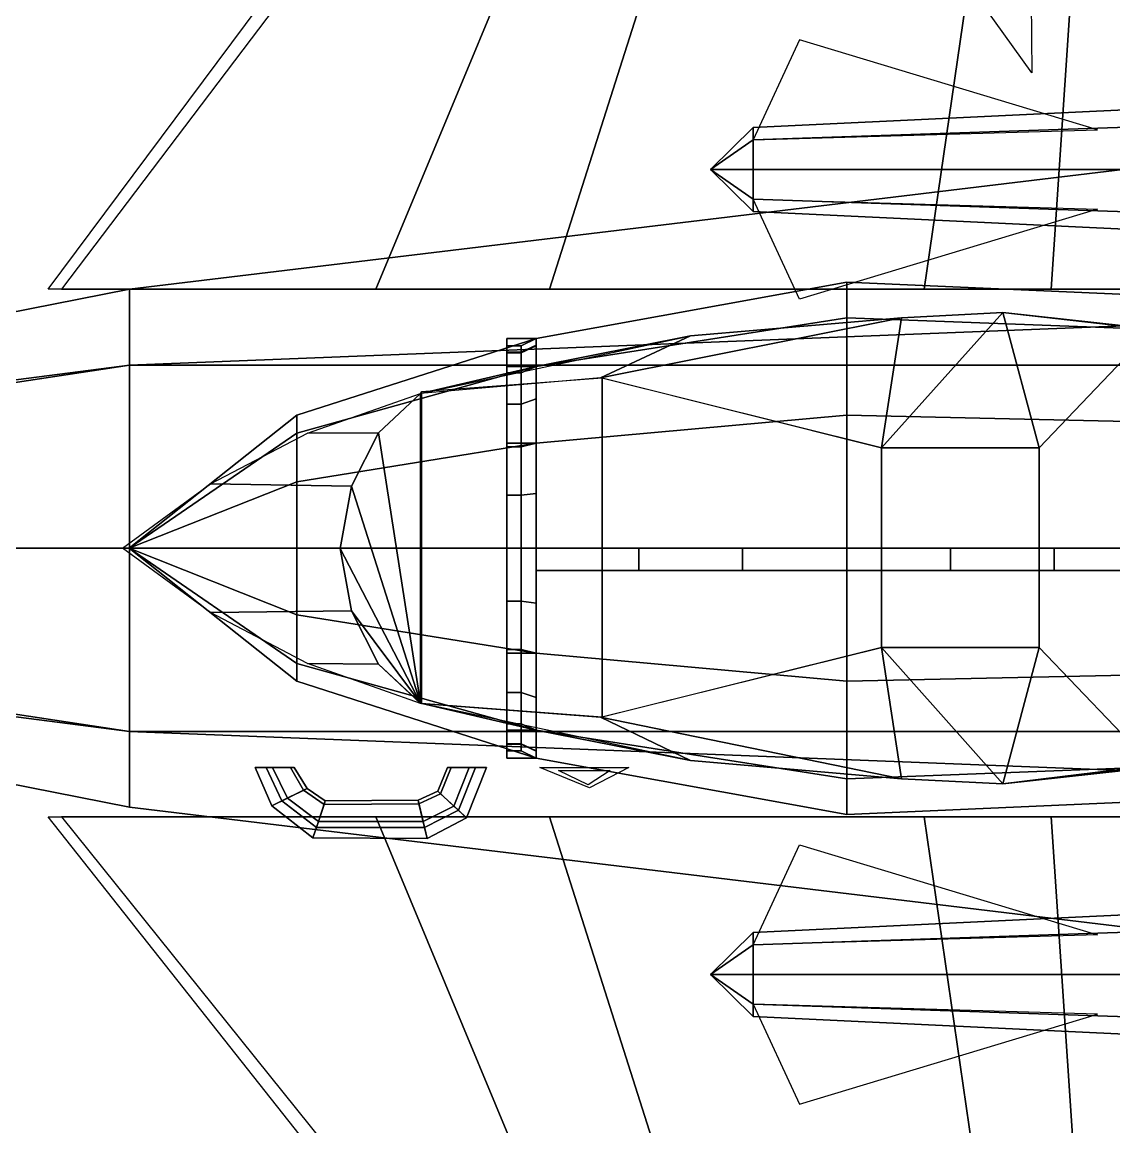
# Model space of a CAD drawing. Header units: metres. Extents: x -60 to 33, y -69 to 68.
# Drawn here: x -25.9 to 3.62, y -15.64 to 14.22 of the extents above; entities that cross this region are included whole.
import ezdxf

# ---------------------------------------------------------------- set-up
doc = ezdxf.new("R2010")
doc.units = ezdxf.units.M

msp = doc.modelspace()

# ---------------------------------------------------------------- linework, layer by layer
at = {"layer": 'AileD1', "color": 3}
for points in [[(-3.691443, 19.949081, 9.349729), (1.26452, 27.449999, 9.349729), (1.398465, 12.849999, 9.349729)], [(-11.637501, 7.000001, 9.6), (-25.193754, 7.000001, 6.8), (-14.892633, 20.82, 7.182653), (-7.444094, 20.199999, 8.795606)], [(1.918754, 7.000001, 10.799999), (-11.637501, 7.000001, 9.6), (-7.444094, 20.199999, 8.795606), (2.804428, 20.199999, 9.349729)], [(14.390508, 7.000001, 10), (1.918754, 7.000001, 10.799999), (2.804428, 20.199999, 9.349729), (12.233074, 20.199999, 8.980313)]]:
    msp.add_3dface(points, dxfattribs=at)
at = {"layer": 'AileD2', "color": 66}
for points in [[(-16.337002, 7.000001, 5.2), (-10.762189, 20.400002, 6.421602), (-14.37858, 20.800001, 7.159739), (-24.832254, 7.000001, 6.8)], [(-1.515498, 7.000001, 5), (0.432347, 20.400002, 6.329336), (-10.762189, 20.400002, 6.421602), (-16.337002, 7.000001, 5.2)], [(12.583006, 7.000001, 5.8), (11.080813, 20.400002, 6.698404), (0.432347, 20.400002, 6.329336), (-1.515498, 7.000001, 5)]]:
    msp.add_3dface(points, dxfattribs=at)
at = {"layer": 'AileG1', "color": 35}
for points in [[(-24.832254, -7.260001, 6.8), (-14.37858, -20.259996, 7.159739), (-10.762189, -20.66, 6.421602), (-16.337002, -7.260001, 5.2)], [(-16.337002, -7.260001, 5.2), (-10.762189, -20.66, 6.421602), (0.432347, -20.66, 6.329336), (-1.515498, -7.260001, 5)], [(-1.515498, -7.260001, 5), (0.432347, -20.66, 6.329336), (11.080813, -20.66, 6.698404), (12.583006, -7.260001, 5.8)]]:
    msp.add_3dface(points, dxfattribs=at)
at = {"layer": 'AileG2', "color": 31}
for points in [[(-7.444094, -20.459999, 8.795606), (-14.892633, -20.279995, 7.182653), (-25.193754, -7.260001, 6.8), (-11.637501, -7.260001, 9.6)], [(2.804428, -20.459999, 9.349729), (-7.444094, -20.459999, 8.795606), (-11.637501, -7.260001, 9.6), (1.918754, -7.260001, 10.799999)], [(12.233074, -20.459999, 8.980313), (2.804428, -20.459999, 9.349729), (1.918754, -7.260001, 10.799999), (14.390508, -7.260001, 10)]]:
    msp.add_3dface(points, dxfattribs=at)
at = {"layer": 'Cabine', "color": 9}
for points in [[(6.400001, 4.949748, 14.949748), (-23, 4.949748, 14.132447), (-23, 7.000001, 10), (6.400001, 10.540438, 10)], [(6.400001, 10.540438, 10), (-23, 7.000001, 10), (-23, 4.949748, 5.867552), (6.400001, 6.10824, 5.050252)], [(6.400001, 6.10824, 5.050252), (-23, 4.949748, 5.867552), (-23, 0, 4.155837), (6.400001, 0, 2.999999)], [(6.400001, 0, 17.000002), (-23, 0, 15.844164), (-23, 4.949748, 14.132447), (6.400001, 4.949748, 14.949748)], [(6.400001, -4.949749, 14.949748), (-23, -4.949748, 14.132447), (-23, 0, 15.844164), (6.400001, 0, 17.000002)], [(6.400001, 0, 2.999999), (-23, 0, 4.155837), (-23, -4.949748, 5.867552), (6.400001, -6.108241, 5.050252)], [(6.400001, -6.108241, 5.050252), (-23, -4.949748, 5.867552), (-23, -7.000001, 10), (6.400001, -10.540438, 10)], [(6.400001, -10.540438, 10), (-23, -7.000001, 10), (-23, -4.949748, 14.132447), (6.400001, -4.949749, 14.949748)], [(-10.557142, -6.473346, 12.03806), (-11.9, -5.926655, 13.557886), (-9.499999, -5.926655, 13.557886)], [(-10.599999, -6.391343, 12.438061), (-11.399999, -6.008659, 13.361939), (-9.999999, -6.008659, 13.361939)]]:
    msp.add_3dface(points, dxfattribs=at)
at = {"layer": 'FuselageArriere', "color": 12}
for points in [[(-23, 7.000001, 10), (-27.075008, 6.199999, 10.289968), (-27.403582, 4.384061, 6.953968), (-23, 4.949748, 5.867553)], [(-23, 4.949748, 14.132447), (-26.746441, 4.384061, 13.625972), (-27.075008, 6.199999, 10.289968), (-23, 7.000001, 10)], [(-23, 4.949748, 5.867553), (-27.403582, 4.384061, 6.953968), (-27.539675, 0, 5.57215), (-23.000002, 0, 4.155837)], [(-23, 0, 15.844164), (-26.610342, 0, 15.007788), (-26.746441, 4.384061, 13.625972), (-23, 4.949748, 14.132447)], [(-23.000002, 0, 4.155837), (-27.539675, 0, 5.57215), (-27.403582, -4.384061, 6.953968), (-23, -4.949748, 5.867553)], [(-23, -4.949748, 14.132447), (-26.746441, -4.384061, 13.625972), (-26.610342, 0, 15.007788), (-23, 0, 15.844164)], [(-23, -4.949748, 5.867553), (-27.403582, -4.384061, 6.953968), (-27.075008, -6.199999, 10.289968), (-23, -7.000001, 10)], [(-23, -7.000001, 10), (-27.075008, -6.199999, 10.289968), (-26.746441, -4.384061, 13.625972), (-23, -4.949748, 14.132447)]]:
    msp.add_3dface(points, dxfattribs=at)
at = {"layer": 'HB2', "color": 16}
for points in [[(6.376218, -9.790597, 1.702551), (6.376217, -10.297496, 2.926311), (-6.132196, -10.719481, 2.504324), (-6.132195, -10.387376, 1.70255)], [(6.376219, -10.297496, 0.478792), (6.376218, -9.790597, 1.702551), (-6.132195, -10.387376, 1.70255), (-6.132195, -10.719481, 0.900777)], [(-6.132195, -10.387376, 1.70255), (-6.132196, -10.719481, 2.504324), (-7.290002, -11.521255, 1.70255)], [(-6.132195, -10.719481, 0.900777), (-6.132195, -10.387376, 1.70255), (-7.290002, -11.521255, 1.70255)], [(6.376217, -10.297496, 2.926311), (6.376217, -11.521255, 3.433208), (-6.132196, -11.521255, 2.836429), (-6.132196, -10.719481, 2.504324)], [(6.376219, -11.521255, -0.028106), (6.376219, -10.297496, 0.478792), (-6.132195, -10.719481, 0.900777), (-6.132193, -11.521255, 0.568672)], [(-6.132196, -10.719481, 2.504324), (-6.132196, -11.521255, 2.836429), (-7.290002, -11.521255, 1.70255)], [(-6.132193, -11.521255, 0.568672), (-6.132195, -10.719481, 0.900777), (-7.290002, -11.521255, 1.70255)], [(-6.132195, -12.323027, 0.900777), (-6.132193, -11.521255, 0.568672), (-7.290002, -11.521255, 1.70255)], [(-6.132195, -12.655132, 1.70255), (-6.132195, -12.323027, 0.900777), (-7.290002, -11.521255, 1.70255)], [(-6.132196, -12.323027, 2.504324), (-6.132195, -12.655132, 1.70255), (-7.290002, -11.521255, 1.70255)], [(-6.132196, -11.521255, 2.836429), (-6.132196, -12.323027, 2.504324), (-7.290002, -11.521255, 1.70255)], [(6.376217, -11.521255, 3.433208), (6.376217, -12.745012, 2.926311), (-6.132196, -12.323027, 2.504324), (-6.132196, -11.521255, 2.836429)], [(6.376219, -12.745012, 0.478792), (6.376219, -11.521255, -0.028106), (-6.132193, -11.521255, 0.568672), (-6.132195, -12.323027, 0.900777)], [(6.376217, -12.745012, 2.926311), (6.376218, -13.25191, 1.702551), (-6.132195, -12.655132, 1.70255), (-6.132196, -12.323027, 2.504324)], [(6.376218, -13.25191, 1.702551), (6.376219, -12.745012, 0.478792), (-6.132195, -12.323027, 0.900777), (-6.132195, -12.655132, 1.70255)]]:
    msp.add_3dface(points, dxfattribs=at)
at = {"layer": 'HB2A1', "color": 18}
msp.add_3dface([(-6.072517, -11.521255, 2.836429), (-4.819283, -11.521255, 6.088871), (3.237222, -11.521255, 3.164657)], dxfattribs=at)
at = {"layer": 'HB2A2', "color": 15}
msp.add_3dface([(-6.132195, -12.323027, 0.900777), (-4.87896, -15.027334, -0.906183), (3.177545, -12.595941, 0.718423)], dxfattribs=at)
at = {"layer": 'HB2A3', "color": 17}
msp.add_3dface([(-6.132195, -10.719481, 0.900777), (-4.87896, -8.015175, -0.906183), (3.177545, -10.446568, 0.718423)], dxfattribs=at)
at = {"layer": 'HB3', "color": 23}
for points in [[(-6.132196, 11.036419, 2.024324), (-6.132195, 11.368526, 1.222551), (6.376218, 11.965302, 1.222551), (6.376217, 11.458405, 2.446311)], [(-6.132195, 11.368526, 1.222551), (-6.132195, 11.036419, 0.420777), (6.376219, 11.458405, -0.001208), (6.376218, 11.965302, 1.222551)], [(-7.290002, 10.234647, 1.222551), (-7.290002, 10.234647, 1.222551), (-6.132195, 11.036419, 0.420777), (-6.132195, 11.368526, 1.222551)], [(-7.290002, 10.234647, 1.222551), (-7.290002, 10.234647, 1.222551), (-6.132195, 11.368526, 1.222551), (-6.132196, 11.036419, 2.024324)], [(-6.132196, 10.234647, 2.356429), (-6.132196, 11.036419, 2.024324), (6.376217, 11.458405, 2.446311), (6.376217, 10.234647, 2.953208)], [(-6.132195, 11.036419, 0.420777), (-6.132193, 10.234647, 0.088672), (6.376219, 10.234647, -0.508106), (6.376219, 11.458405, -0.001208)], [(-7.290002, 10.234647, 1.222551), (-7.290002, 10.234647, 1.222551), (-6.132193, 10.234647, 0.088672), (-6.132195, 11.036419, 0.420777)], [(-7.290002, 10.234647, 1.222551), (-7.290002, 10.234647, 1.222551), (-6.132196, 11.036419, 2.024324), (-6.132196, 10.234647, 2.356429)], [(-7.290002, 10.234647, 1.222551), (-7.290002, 10.234647, 1.222551), (-6.132196, 10.234647, 2.356429), (-6.132196, 9.432872, 2.024324)], [(-7.290002, 10.234647, 1.222551), (-7.290002, 10.234647, 1.222551), (-6.132196, 9.432872, 2.024324), (-6.132195, 9.100768, 1.222551)], [(-7.290002, 10.234647, 1.222551), (-7.290002, 10.234647, 1.222551), (-6.132195, 9.100768, 1.222551), (-6.132195, 9.432872, 0.420777)], [(-7.290002, 10.234647, 1.222551), (-7.290002, 10.234647, 1.222551), (-6.132195, 9.432872, 0.420777), (-6.132193, 10.234647, 0.088672)], [(-6.132196, 9.432872, 2.024324), (-6.132196, 10.234647, 2.356429), (6.376217, 10.234647, 2.953208), (6.376217, 9.010888, 2.446311)], [(-6.132193, 10.234647, 0.088672), (-6.132195, 9.432872, 0.420777), (6.376219, 9.010888, -0.001208), (6.376219, 10.234647, -0.508106)], [(-6.132195, 9.100768, 1.222551), (-6.132196, 9.432872, 2.024324), (6.376217, 9.010888, 2.446311), (6.376218, 8.503988, 1.222551)], [(-6.132195, 9.432872, 0.420777), (-6.132195, 9.100768, 1.222551), (6.376218, 8.503988, 1.222551), (6.376219, 9.010888, -0.001208)]]:
    msp.add_3dface(points, dxfattribs=at)
at = {"layer": 'HB3A1', "color": 26}
msp.add_3dface([(3.237222, 10.234647, 2.684657), (-4.819283, 10.234647, 5.608871), (-6.072517, 10.234647, 2.356429)], dxfattribs=at)
at = {"layer": 'HB3A2', "color": 24}
msp.add_3dface([(3.177545, 11.309331, 0.238423), (-4.87896, 13.740727, -1.386183), (-6.132195, 11.036419, 0.420777)], dxfattribs=at)
at = {"layer": 'HB3A3', "color": 25}
msp.add_3dface([(3.177545, 9.15996, 0.238423), (-4.87896, 6.728567, -1.386183), (-6.132195, 9.432872, 0.420777)], dxfattribs=at)
at = {"layer": 'Poignee', "color": 32}
for points in [[(-18.877895, -6.829277, 12.253858), (-19.302122, -5.926655, 12.253858), (-19.604031, -5.926657, 12.846379), (-19.14793, -6.964295, 12.846379)], [(-19.14793, -6.964295, 12.846379), (-19.604031, -5.926657, 12.846379), (-19.133801, -5.926658, 13.316607), (-18.727343, -6.754004, 13.316607)], [(-18.290421, -6.53554, 12.357887), (-18.645306, -5.926656, 12.357887), (-19.302122, -5.926655, 12.253858), (-18.877895, -6.829277, 12.253858)], [(-18.727343, -6.754004, 13.316607), (-19.133801, -5.926658, 13.316607), (-18.541275, -5.926653, 13.014703), (-18.197374, -6.489014, 13.014703)], [(-18.197374, -6.489014, 13.014703), (-18.541275, -5.926653, 13.014703), (-18.645306, -5.926656, 12.357887), (-18.290421, -6.53554, 12.357887)], [(-13.811507, -5.926655, 13.316607), (-14.227656, -6.968058, 13.316607), (-14.663683, -6.566854, 13.014703), (-14.404029, -5.926655, 13.014703)], [(-14.404029, -5.926655, 13.014703), (-14.663683, -6.566854, 13.014703), (-14.587131, -6.637296, 12.357887), (-14.299999, -5.926655, 12.357887)], [(-14.299999, -5.926655, 12.357887), (-14.587131, -6.637296, 12.357887), (-14.10379, -7.082031, 12.253858), (-13.643184, -5.926655, 12.253858)], [(-13.341279, -5.926655, 12.846379), (-13.881623, -7.286454, 12.846379), (-14.227656, -6.968058, 13.316607), (-13.811507, -5.926655, 13.316607)], [(-13.643184, -5.926655, 12.253858), (-14.10379, -7.082031, 12.253858), (-13.881623, -7.286454, 12.846379), (-13.341279, -5.926655, 12.846379)], [(-17.737514, -6.921237, 12.357887), (-18.290421, -6.53554, 12.357887), (-18.877895, -6.829277, 12.253858), (-17.945219, -7.544349, 12.253858)], [(-17.891985, -7.384665, 13.316607), (-18.727343, -6.754004, 13.316607), (-18.197374, -6.489014, 13.014703), (-17.704618, -6.822547, 13.014703)], [(-17.704618, -6.822547, 13.014703), (-18.197374, -6.489014, 13.014703), (-18.290421, -6.53554, 12.357887), (-17.737514, -6.921237, 12.357887)], [(-14.227656, -6.968058, 13.316607), (-15.058605, -7.386166, 13.316607), (-15.194738, -6.809493, 13.014703), (-14.663683, -6.566854, 13.014703)], [(-14.663683, -6.566854, 13.014703), (-15.194738, -6.809493, 13.014703), (-15.170839, -6.910741, 12.357887), (-14.587131, -6.637296, 12.357887)], [(-18.040688, -7.830762, 12.846379), (-19.14793, -6.964295, 12.846379), (-18.727343, -6.754004, 13.316607), (-17.891985, -7.384665, 13.316607)], [(-17.945219, -7.544349, 12.253858), (-18.877895, -6.829277, 12.253858), (-19.14793, -6.964295, 12.846379), (-18.040688, -7.830762, 12.846379)], [(-15.058605, -7.386166, 13.316607), (-17.891985, -7.384665, 13.316607), (-17.704618, -6.822547, 13.014703), (-15.194738, -6.809493, 13.014703)], [(-15.194738, -6.809493, 13.014703), (-17.704618, -6.822547, 13.014703), (-17.737514, -6.921237, 12.357887), (-15.170839, -6.910741, 12.357887)], [(-14.587131, -6.637296, 12.357887), (-15.170839, -6.910741, 12.357887), (-15.019933, -7.549986, 12.253858), (-14.10379, -7.082031, 12.253858)], [(-15.170839, -6.910741, 12.357887), (-17.737514, -6.921237, 12.357887), (-17.945219, -7.544349, 12.253858), (-15.019933, -7.549986, 12.253858)], [(-13.881623, -7.286454, 12.846379), (-14.950568, -7.843816, 12.846379), (-15.058605, -7.386166, 13.316607), (-14.227656, -6.968058, 13.316607)], [(-14.10379, -7.082031, 12.253858), (-15.019933, -7.549986, 12.253858), (-14.950568, -7.843816, 12.846379), (-13.881623, -7.286454, 12.846379)], [(-14.950568, -7.843816, 12.846379), (-18.040688, -7.830762, 12.846379), (-17.891985, -7.384665, 13.316607), (-15.058605, -7.386166, 13.316607)], [(-15.019933, -7.549986, 12.253858), (-17.945219, -7.544349, 12.253858), (-18.040688, -7.830762, 12.846379), (-14.950568, -7.843816, 12.846379)]]:
    msp.add_3dface(points, dxfattribs=at)
at = {"layer": 'PosCam', "color": 67}
msp.add_3dface([(-9.916032, 0.000001, 18.50429), (-6.050004, 0.000001, 18.73634), (-8.183978, 0.000001, 21.968391)], dxfattribs=at)
at = {"layer": 'TabBord', "color": 8}
for points in [[(1.599997, 2.714842, 7.336745), (-2.668001, 2.714842, 9.910967), (0.616267, 6.371053, 14.206418)], [(-2.668001, 2.714842, 9.910967), (-2.124001, 6.22962, 14.321959), (0.616267, 6.371053, 14.206418)], [(-2.124001, 6.22962, 14.321959), (-2.124001, 6.22962, 15.321959), (0.616267, 6.371053, 15.206418), (0.616267, 6.371053, 14.206418)], [(4.653997, 5.909608, 8.422874), (0.616267, 6.371053, 14.206418), (4.799998, 5.909608, 14.193037)], [(4.653997, 5.909608, 8.422874), (1.599997, 2.714842, 7.336745), (0.616267, 6.371053, 14.206418)], [(0.616267, 6.371053, 14.206418), (0.616267, 6.371053, 15.206418), (4.799998, 5.909608, 15.193037), (4.799998, 5.909608, 14.193037)], [(-10.264601, 4.604727, 10.335646), (-7.829744, 5.739355, 14.933455), (-2.124001, 6.22962, 14.321959)], [(-2.124001, 6.22962, 14.321959), (-2.668001, 2.714842, 9.910967), (-10.264601, 4.604727, 10.335646)], [(-7.829744, 5.739355, 14.933455), (-7.829744, 5.739355, 15.933455), (-2.124001, 6.22962, 15.321959), (-2.124001, 6.22962, 14.321959)], [(-15.134254, 4.185651, 15.801156), (-7.829744, 5.739355, 14.933455), (-10.264601, 4.604727, 10.335646)], [(-12, 4.911964, 15.335746), (-12, 4.911964, 16.335747), (-7.829744, 5.739355, 15.933455), (-7.829744, 5.739355, 14.933455)], [(4.653997, 5.909608, 8.422874), (4.653997, -5.873332, 8.422874), (1.599997, -2.67855, 7.336745), (1.599997, 2.714842, 7.336745)], [(-12.406942, 5.281647, 17.100315), (-12.793065, 5.281554, 17.100307), (-12.793065, 5.475185, 18.765724), (-12.406935, 5.475185, 18.765724)], [(-12.406935, 5.475185, 18.765724), (-12.793065, 5.475185, 18.765724), (-12.793065, 5.296405, 20.436268), (-12.406942, 5.296467, 20.436274)], [(-12, 5.471263, 16.982031), (-12.406942, 5.281647, 17.100315), (-12.406935, 5.475185, 18.765724), (-12, 5.671855, 18.707272)], [(-12, 5.671855, 18.707272), (-12.406935, 5.475185, 18.765724), (-12.406942, 5.296467, 20.436274), (-12, 5.486657, 20.437819)], [(-12, 5.486657, 20.437819), (-12.406942, 5.296467, 20.436274), (-12.406935, 4.741649, 22.02035), (-12, 4.911964, 22.078802)], [(-12, 4.911964, 15.335746), (-12.406934, 4.741649, 15.511106), (-12.406942, 5.281647, 17.100315), (-12, 5.471263, 16.982031)], [(-12.406942, 5.296467, 20.436274), (-12.793065, 5.296405, 20.436268), (-12.793065, 4.741649, 22.020348), (-12.406935, 4.741649, 22.02035)], [(-12.406934, 4.741649, 15.511106), (-12.793065, 4.741649, 15.511106), (-12.793065, 5.281554, 17.100307), (-12.406942, 5.281647, 17.100315)], [(-15.134254, 4.185651, 15.801156), (-15.134254, 4.185651, 16.801157), (-12, 4.911964, 16.335747), (-12, 4.911964, 15.335746)], [(-12, 4.911964, 22.078802), (-12.406935, 4.741649, 22.02035), (-12.406942, 3.894103, 23.344431), (-12, 4.033924, 23.450436)], [(-10.216202, 4.604727, 10.335646), (-10.216202, -4.56845, 10.335646), (-15.1, -4.197744, 15.868874), (-15.1, 4.234036, 15.868874)], [(-12.406935, 4.741649, 22.02035), (-12.793065, 4.741649, 22.020348), (-12.793065, 3.894057, 23.344419), (-12.406942, 3.894103, 23.344431)], [(-2.668001, 2.714842, 9.910967), (-2.668001, -2.67855, 9.910967), (-10.216202, -4.56845, 10.335646), (-10.216202, 4.604727, 10.335646)], [(-18.185553, 3.114802, 17.212969), (-15.134254, 4.185651, 16.801157), (-16.26453, 3.122088, 17.931433)], [(-15.134254, -4.185713, 16.801157), (-16.26453, 3.122088, 17.931433), (-15.134254, 4.185651, 16.801157)], [(-15.134254, 4.185651, 16.801157), (-15.1, 4.234036, 15.868874), (-15.1, -4.197744, 15.868874), (-15.134254, -4.185713, 16.801157)], [(-12.406942, 3.894103, 23.344431), (-12.793065, 3.894057, 23.344419), (-12.793065, 2.737585, 24.402895), (-12.406935, 2.737585, 24.402899)], [(-12, 4.033924, 23.450436), (-12.406942, 3.894103, 23.344431), (-12.406935, 2.737585, 24.402899), (-12, 2.83592, 24.54693)], [(-20.809488, 1.739351, 16.80802), (-18.185553, 3.114802, 17.212969), (-16.26453, 3.122088, 17.931433), (-16.996033, 1.677495, 18.66177)], [(-15.134254, -4.185713, 16.801157), (-16.996033, 1.677495, 18.66177), (-16.26453, 3.122088, 17.931433)], [(-12.406935, 2.737585, 24.402899), (-12.793065, 2.737585, 24.402895), (-12.793065, 1.432161, 25.04273), (-12.406942, 1.432192, 25.042738)], [(-12, 2.83592, 24.54693), (-12.406935, 2.737585, 24.402899), (-12.406942, 1.432192, 25.042738), (-12, 1.483615, 25.209747)], [(1.599997, 2.714842, 7.336745), (1.599997, -2.67855, 7.336745), (-2.668001, -2.67855, 9.910967), (-2.668001, 2.714842, 9.910967)], [(-23.183786, -0.000016, 16.385828), (-20.809488, 1.739351, 16.80802), (-16.996033, 1.677495, 18.66177), (-17.301071, -0.005162, 18.778688)], [(-15.134254, -4.185713, 16.801157), (-17.301071, -0.005162, 18.778688), (-16.996033, 1.677495, 18.66177)], [(-12.406942, 1.432192, 25.042738), (-12.793065, 1.432161, 25.04273), (-12.793065, -0.000016, 25.274965), (-12.406935, -0.000016, 25.274965)], [(-12, 1.483615, 25.209747), (-12.406942, 1.432192, 25.042738), (-12.406935, -0.000016, 25.274965), (-12, -0.000016, 25.450325)], [(-20.809488, -1.739413, 16.80802), (-23.183786, -0.000016, 16.385828), (-17.301071, -0.005162, 18.778688), (-16.995756, -1.687819, 18.662657)], [(-15.134254, -4.185713, 16.801157), (-16.995756, -1.687819, 18.662657), (-17.301071, -0.005162, 18.778688)], [(-12.406935, -0.000016, 25.274965), (-12.793065, -0.000016, 25.274965), (-12.793065, -1.432223, 25.042727), (-12.406942, -1.432176, 25.042738)], [(-12, -0.000016, 25.450325), (-12.406935, -0.000016, 25.274965), (-12.406942, -1.432176, 25.042738), (-12, -1.483646, 25.209747)], [(-12, -0.000016, 25.450325), (-12, -0.600025, 25.450325), (-9.224755, -0.600025, 26.032705), (-9.224754, -0.000016, 26.032703)], [(-6.42267, -0.000016, 26.460949), (-9.224754, -0.000016, 26.032703), (-9.224755, -0.600025, 26.032705), (-6.42267, -0.600041, 26.460947)], [(-3.600001, -0.000016, 26.731865), (-6.42267, -0.000016, 26.460949), (-6.42267, -0.600041, 26.460947), (-3.600001, -0.600025, 26.731865)], [(-0.798565, -0.000016, 26.841696), (-3.600001, -0.000016, 26.731865), (-3.600001, -0.600025, 26.731865), (-0.798566, -0.600025, 26.841696)], [(2.003618, -0.000016, 26.794655), (-0.798565, -0.000016, 26.841696), (-0.798566, -0.600025, 26.841696), (2.003618, -0.600041, 26.794653)], [(2.003618, -0.000016, 26.794655), (2.003618, -0.600041, 26.794653), (4.799998, -0.600025, 26.593033), (4.799998, -0.000016, 26.593033)], [(-12.406942, -1.432176, 25.042738), (-12.793065, -1.432223, 25.042727), (-12.793065, -2.737631, 24.402895), (-12.406935, -2.737631, 24.402899)], [(-12, -1.483646, 25.209747), (-12.406942, -1.432176, 25.042738), (-12.406935, -2.737631, 24.402899), (-12, -2.835966, 24.54693)], [(-18.185553, -3.114833, 17.212969), (-20.809488, -1.739413, 16.80802), (-16.995756, -1.687819, 18.662657), (-16.264526, -3.132382, 17.931433)], [(-15.134254, -4.185713, 16.801157), (-16.264526, -3.132382, 17.931433), (-16.995756, -1.687819, 18.662657)], [(-10.264601, -4.56845, 10.335646), (-2.668001, -2.67855, 9.910967), (-2.124001, -6.229651, 14.321959)], [(-2.668001, -2.67855, 9.910967), (1.599997, -2.67855, 7.336745), (0.616267, -6.371099, 14.206418)], [(-2.668001, -2.67855, 9.910967), (0.616267, -6.371099, 14.206418), (-2.124001, -6.229651, 14.321959)], [(0.616267, -6.371099, 14.206418), (1.599997, -2.67855, 7.336745), (4.653997, -5.873332, 8.422874)], [(-12.406935, -2.737631, 24.402899), (-12.793065, -2.737631, 24.402895), (-12.793065, -3.894103, 23.344421), (-12.406942, -3.894072, 23.344431)], [(-12, -2.835966, 24.54693), (-12.406935, -2.737631, 24.402899), (-12.406942, -3.894072, 23.344431), (-12, -4.033986, 23.450438)], [(-15.134254, -4.195976, 16.801157), (-18.185553, -3.114833, 17.212969), (-16.264526, -3.132382, 17.931433)], [(-12.406942, -3.894072, 23.344431), (-12.793065, -3.894103, 23.344421), (-12.793065, -4.741711, 22.020348), (-12.406935, -4.741711, 22.02035)], [(-12, -4.033986, 23.450438), (-12.406942, -3.894072, 23.344431), (-12.406935, -4.741711, 22.02035), (-12, -4.912026, 22.078802)], [(-12, -4.912026, 16.335747), (-15.134254, -4.185713, 16.801157), (-15.134254, -4.185713, 15.801156), (-12, -4.912026, 15.335746)], [(-15.1, -4.197744, 15.868874), (-10.264601, -4.56845, 10.335646), (-7.829744, -5.739402, 14.933455)], [(-12.406935, -4.741711, 22.02035), (-12.793065, -4.741711, 22.020348), (-12.793065, -5.296452, 20.436266), (-12.406942, -5.29639, 20.436274)], [(-12.793065, -5.281616, 17.100309), (-12.793065, -4.741711, 15.511106), (-12.406935, -4.741711, 15.511106), (-12.406939, -5.281554, 17.100317)], [(-12, -4.912026, 22.078802), (-12.406935, -4.741711, 22.02035), (-12.406942, -5.29639, 20.436274), (-12, -5.486719, 20.437817)], [(-12.406939, -5.281554, 17.100317), (-12.406935, -4.741711, 15.511106), (-12, -4.912026, 15.335746), (-12, -5.47131, 16.982033)], [(-10.264601, -4.56845, 10.335646), (-2.124001, -6.229651, 14.321959), (-7.829744, -5.739402, 14.933455)], [(-7.829744, -5.739402, 15.933455), (-12, -4.912026, 16.335747), (-12, -4.912026, 15.335746), (-7.829744, -5.739402, 14.933455)], [(-12.793065, -5.475232, 18.765724), (-12.793065, -5.281616, 17.100309), (-12.406939, -5.281554, 17.100317), (-12.406935, -5.475232, 18.765724)], [(-12.406942, -5.29639, 20.436274), (-12.793065, -5.296452, 20.436266), (-12.793065, -5.475232, 18.765724), (-12.406935, -5.475232, 18.765724)], [(-12, -5.486719, 20.437817), (-12.406942, -5.29639, 20.436274), (-12.406935, -5.475232, 18.765724), (-12, -5.671902, 18.707272)], [(-12.406935, -5.475232, 18.765724), (-12.406939, -5.281554, 17.100317), (-12, -5.47131, 16.982033), (-12, -5.671902, 18.707272)], [(-2.124001, -6.229651, 15.321959), (-7.829744, -5.739402, 15.933455), (-7.829744, -5.739402, 14.933455), (-2.124001, -6.229651, 14.321959)], [(0.616267, -6.371099, 14.206418), (4.653997, -5.873332, 8.422874), (4.799998, -5.873332, 14.193037)], [(4.799998, -5.90967, 15.193037), (0.616267, -6.371099, 15.206418), (0.616267, -6.371099, 14.206418), (4.799998, -5.90967, 14.193037)], [(0.616267, -6.371099, 15.206418), (-2.124001, -6.229651, 15.321959), (-2.124001, -6.229651, 14.321959), (0.616267, -6.371099, 14.206418)]]:
    msp.add_3dface(points, dxfattribs=at)
at = {"layer": 'Verriere', "color": 7}
for points in [[(-3.600001, 7.193359, 18.66926), (-3.600001, 6.229635, 22.700562), (-12, 4.911995, 22.078802), (-12, 5.671879, 18.707272)], [(-3.600001, 6.229635, 14.637959), (-3.600001, 7.193359, 18.66926), (-12, 5.671879, 18.707272), (-12, 4.911995, 15.335746)], [(4.799998, 6.823863, 18.326368), (4.799998, 5.909639, 22.459705), (-3.600001, 6.229635, 22.700562), (-3.600001, 7.193359, 18.66926)], [(4.799998, 5.909639, 14.193037), (4.799998, 6.823863, 18.326368), (-3.600001, 7.193359, 18.66926), (-3.600001, 6.229635, 14.637959)], [(-3.600001, 6.229635, 22.700562), (-3.600001, 3.59668, 25.651676), (-12, 2.835943, 24.54693), (-12, 4.911995, 22.078802)], [(4.799998, 5.909639, 22.459705), (4.799998, 3.411931, 25.485514), (-3.600001, 3.59668, 25.651676), (-3.600001, 6.229635, 22.700562)], [(-12, 5.671879, 18.707272), (-12, 4.911995, 22.078802), (-18.469225, 3.114818, 20.034912), (-18.469225, 3.59668, 17.856337)], [(-12, 4.911995, 15.335746), (-12, 5.671879, 18.707272), (-18.469225, 3.59668, 17.856337), (-18.469225, 3.114818, 15.677768)], [(-12, 5.671879, 18.707272), (-12.799999, 5.671879, 18.707272), (-12.799999, 4.911995, 15.335746), (-12, 4.911995, 15.335746)], [(-12, 4.911995, 22.078802), (-12.799999, 4.911995, 22.078802), (-12.799999, 5.671879, 18.707272), (-12, 5.671879, 18.707272)], [(-12, 4.911995, 22.078802), (-12, 2.835943, 24.54693), (-18.469225, 1.79834, 21.629738), (-18.469225, 3.114818, 20.034912)], [(-12, 2.835943, 24.54693), (-12.799999, 2.835943, 24.54693), (-12.799999, 4.911995, 22.078802), (-12, 4.911995, 22.078802)], [(-18.469225, 3.59668, 17.856337), (-18.469225, 3.114818, 20.034912), (-23.009996, 0, 16.207497)], [(-18.469225, 3.114818, 15.677768), (-18.469225, 3.59668, 17.856337), (-23.009996, 0, 16.207497)], [(-3.600001, 3.59668, 25.651676), (-3.600001, 0, 26.731865), (-12, 0, 25.450325), (-12, 2.835943, 24.54693)], [(4.799998, 3.411931, 25.485514), (4.799998, 0, 26.593033), (-3.600001, 0, 26.731865), (-3.600001, 3.59668, 25.651676)], [(-18.469225, 3.114818, 20.034912), (-18.469225, 1.79834, 21.629738), (-23.009996, 0, 16.207497)], [(-12, 2.835943, 24.54693), (-12, 0, 25.450325), (-18.469225, 0, 22.213486), (-18.469225, 1.79834, 21.629738)], [(-12, 0, 25.450325), (-12.799999, 0, 25.450325), (-12.799999, 2.835943, 24.54693), (-12, 2.835943, 24.54693)], [(-18.469225, 1.79834, 21.629738), (-18.469225, 0, 22.213486), (-23.009996, 0, 16.207497)], [(-18.469225, -3.59668, 17.856337), (-18.469225, -3.114818, 15.677768), (-23.009996, 0, 16.207497)], [(-18.469225, -3.114818, 20.034912), (-18.469225, -3.59668, 17.856337), (-23.009996, 0, 16.207497)], [(-18.469225, -1.79834, 21.629738), (-18.469225, -3.114818, 20.034912), (-23.009996, 0, 16.207497)], [(-18.469225, 0, 22.213486), (-18.469225, -1.79834, 21.629738), (-23.009996, 0, 16.207497)], [(-12, 0, 25.450325), (-12, -2.835935, 24.54693), (-18.469225, -1.79834, 21.629738), (-18.469225, 0, 22.213486)], [(-12, -2.835935, 24.54693), (-12.799999, -2.835935, 24.54693), (-12.799999, 0, 25.450325), (-12, 0, 25.450325)], [(-3.600001, 0, 26.731865), (-3.600001, -3.59668, 25.651676), (-12, -2.835935, 24.54693), (-12, 0, 25.450325)], [(-3.600001, 0, 26.731865), (-3.600001, -0.600002, 26.731865), (-12, -0.600002, 25.450325), (-12, 0, 25.450325)], [(4.799998, 0, 26.593033), (4.799998, -3.411931, 25.485514), (-3.600001, -3.59668, 25.651676), (-3.600001, 0, 26.731865)], [(4.799998, 0, 26.593033), (4.799998, -0.600002, 26.593033), (-3.600001, -0.600002, 26.731865), (-3.600001, 0, 26.731865)], [(-12, -2.835935, 24.54693), (-12, -4.911995, 22.078802), (-18.469225, -3.114818, 20.034912), (-18.469225, -1.79834, 21.629738)], [(-12, -4.911995, 22.078802), (-12.799999, -4.911995, 22.078802), (-12.799999, -2.835935, 24.54693), (-12, -2.835935, 24.54693)], [(-3.600001, -3.59668, 25.651676), (-3.600001, -6.229628, 22.700562), (-12, -4.911995, 22.078802), (-12, -2.835935, 24.54693)], [(-12, -5.671879, 18.707272), (-12, -4.911995, 15.335746), (-18.469225, -3.114818, 15.677768), (-18.469225, -3.59668, 17.856337)], [(-12, -4.911995, 22.078802), (-12, -5.671879, 18.707272), (-18.469225, -3.59668, 17.856337), (-18.469225, -3.114818, 20.034912)], [(4.799998, -3.411931, 25.485514), (4.799998, -5.909632, 22.459709), (-3.600001, -6.229628, 22.700562), (-3.600001, -3.59668, 25.651676)], [(-12, -5.671879, 18.707272), (-12.799999, -5.671879, 18.707272), (-12.799999, -4.911995, 22.078802), (-12, -4.911995, 22.078802)], [(-12, -5.671879, 18.707272), (-12, -4.911995, 15.335746), (-12.799999, -4.911995, 15.335746), (-12.799999, -5.671879, 18.707272)], [(-3.600001, -7.193359, 18.66926), (-3.600001, -6.229628, 14.637959), (-12, -4.911995, 15.335746), (-12, -5.671879, 18.707272)], [(-3.600001, -6.229628, 22.700562), (-3.600001, -7.193359, 18.66926), (-12, -5.671879, 18.707272), (-12, -4.911995, 22.078802)], [(4.799998, -5.909632, 22.459709), (4.799998, -6.823863, 18.326368), (-3.600001, -7.193359, 18.66926), (-3.600001, -6.229628, 22.700562)], [(4.799998, -6.823863, 18.326368), (4.799998, -5.909639, 14.193037), (-3.600001, -6.229628, 14.637959), (-3.600001, -7.193359, 18.66926)]]:
    msp.add_3dface(points, dxfattribs=at)

doc.saveas('drawing.dxf')
